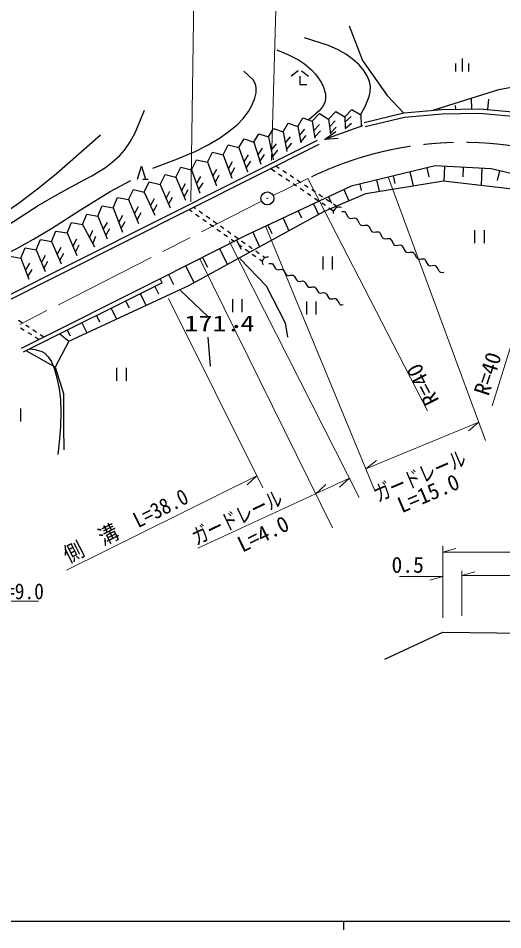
# Model space of a CAD drawing. Units: millimetres, scale not verified. Extents: x 40000 to 680000, y 20000 to 380000.
# Drawn here: x 230458 to 286387, y 204000 to 309102 of the extents above; entities that cross this region are included whole.
import ezdxf
from ezdxf.enums import TextEntityAlignment as Align

# ---------------------------------------------------------------- set-up
doc = ezdxf.new("R2010")
doc.units = ezdxf.units.MM
doc.header["$LTSCALE"] = 1000
doc.linetypes.add('CHAIN', pattern=[18.5, 12, -1.5, 3.5, -1.5])
for name, color, linetype, lineweight in [('M-BGD', 7, 'Continuous', 25), ('M-BMK', 2, 'CHAIN', 13), ('M-BMK-SRVR', 3, 'Continuous', 25), ('M-STR-HTXT', 7, 'Continuous', 13), ('M-TTL-BAND', 7, 'Continuous', 25)]:
    doc.layers.add(name, color=color, linetype=linetype, lineweight=lineweight)
doc.styles.add('ＭＳ ゴシック', font='')
doc.styles.get('ＭＳ ゴシック').set_extended_font_data('MS Gothic')

msp = doc.modelspace()

# ---------------------------------------------------------------- linework, layer by layer
at = {"layer": 'M-BGD'}
for p, q in [((268672, 308234), (270198, 304228)), ((270198, 304228), (273059, 300175)), ((280930, 303865), (280930, 302965)), ((281680, 304465), (281680, 302965)), ((282430, 303865), (282430, 302965)), ((262770, 303056), (261970, 302416)), ((263170, 303056), (263970, 302416)), ((262970, 302416), (262970, 301456)), ((285917, 300877), (292712, 302128)), ((262970, 301456), (263770, 301456)), ((278199, 298475), (285917, 300877)), ((273059, 300175), (274934, 298199)), ((282801, 298633), (282758, 299894)), ((284671, 298574), (284783, 299758)), ((268141, 297716), (268979, 298582)), ((268979, 298582), (270009, 297955)), ((274950, 298203), (279375, 298574)), ((279120, 298507), (279111, 298759)), ((279375, 298574), (283722, 298664)), ((280960, 298570), (280945, 299024)), ((283722, 298664), (289416, 298122)), ((262713, 296631), (263316, 297612)), ((263316, 297612), (264405, 297239)), ((264405, 297239), (265244, 298106)), ((265244, 298106), (266273, 297478)), ((266273, 297478), (267112, 298344)), ((266273, 297478), (266506, 295787)), ((267112, 298344), (268141, 297716)), ((268141, 297716), (268184, 296459)), ((268161, 297136), (268890, 297761)), ((270009, 297955), (270046, 296703)), ((270396, 297095), (274950, 298203)), ((270514, 296609), (275031, 297708)), ((275031, 297708), (279401, 298074)), ((279401, 298074), (283703, 298164)), ((283703, 298164), (289343, 297627)), ((259327, 295415), (259930, 296396)), ((259930, 296396), (261020, 296023)), ((261020, 296023), (261623, 297004)), ((261623, 297004), (262713, 296631)), ((262713, 296631), (263088, 294719)), ((264405, 297239), (264705, 295268)), ((264570, 296156), (265221, 296862)), ((270179, 296684), (265827, 295134)), ((266395, 296592), (267056, 297288)), ((266497, 295849), (267158, 296545)), ((268187, 296386), (268916, 297012)), ((257634, 294807), (258237, 295788)), ((258237, 295788), (259327, 295415)), ((259327, 295415), (259891, 292778)), ((261020, 296023), (261478, 293724)), ((261282, 294708), (261900, 295443)), ((262917, 295587), (263538, 296320)), ((263062, 294851), (263682, 295584)), ((264683, 295415), (265334, 296121)), ((265827, 295134), (267100, 296033)), ((214177, 269537), (264983, 295044)), ((214384, 269081), (265207, 294597)), ((254120, 293343), (254688, 294500)), ((254688, 294500), (255941, 294199)), ((255941, 294199), (256544, 295180)), ((256544, 295180), (257634, 294807)), ((257634, 294807), (258457, 292259)), ((259659, 293863), (260267, 294606)), ((261429, 293973), (262047, 294708)), ((267381, 295242), (265827, 295134)), ((252298, 292488), (252866, 293644)), ((252866, 293644), (254120, 293343)), ((254120, 293343), (255130, 290672)), ((255941, 294199), (256931, 291405)), ((256534, 292526), (257040, 293342)), ((258118, 293309), (258647, 294111)), ((258348, 292595), (258878, 293397)), ((259816, 293129), (260424, 293873)), ((250476, 291632), (251045, 292788)), ((251045, 292788), (252298, 292488)), ((252298, 292488), (253330, 289787)), ((254721, 291754), (255210, 292581)), ((256784, 291819), (257291, 292635)), ((244241, 290562), (244691, 292062)), ((244691, 292062), (245141, 290562)), ((248655, 290776), (249223, 291932)), ((249223, 291932), (250476, 291632)), ((250476, 291632), (251407, 288933)), ((252913, 290878), (253400, 291706)), ((254986, 291053), (255475, 291879)), ((260103, 291408), (259570, 291767)), ((260196, 292081), (260578, 291829)), ((260996, 291554), (261413, 291279)), ((278571, 292081), (268904, 289754)), ((275671, 291383), (276053, 289795)), ((277604, 291849), (277854, 290810)), ((285057, 291738), (278571, 292081)), ((279652, 292024), (279564, 290360)), ((281814, 291910), (281757, 290828)), ((283976, 291795), (283873, 289853)), ((298506, 288577), (285057, 291738)), ((286017, 291512), (285755, 290396)), ((244841, 290562), (245441, 290562)), ((245011, 289064), (245580, 290221)), ((245580, 290221), (246833, 289920)), ((246833, 289920), (247401, 291077)), ((247401, 291077), (248655, 290776)), ((248655, 290776), (249759, 288139)), ((251030, 290026), (251543, 290838)), ((251274, 289317), (251788, 290129)), ((253181, 290177), (253667, 291005)), ((260932, 290849), (260518, 291128)), ((261762, 290290), (261347, 290569)), ((261831, 291004), (262249, 290729)), ((262666, 290453), (263084, 290178)), ((270589, 288898), (279526, 290365)), ((271804, 290452), (272118, 289149)), ((273738, 290918), (273946, 290050)), ((279526, 290365), (290474, 289075)), ((243190, 288208), (243758, 289365)), ((243758, 289365), (245011, 289064)), ((245011, 289064), (246215, 286381)), ((246833, 289920), (247985, 287236)), ((247521, 288317), (247974, 289164)), ((249312, 289207), (249772, 290050)), ((249602, 288515), (250061, 289358)), ((268904, 289754), (256648, 284008)), ((262591, 289731), (262176, 290010)), ((263420, 289172), (263005, 289451)), ((263501, 289903), (263919, 289628)), ((264336, 289353), (264754, 289078)), ((268028, 289344), (268632, 288056)), ((269871, 289987), (270054, 289227)), ((241415, 287241), (241915, 288435)), ((241915, 288435), (243190, 288208)), ((243190, 288208), (244353, 285435)), ((245731, 287460), (246170, 288314)), ((247817, 287628), (248269, 288475)), ((264249, 288613), (263835, 288893)), ((265078, 288054), (264664, 288334)), ((265171, 288803), (265589, 288528)), ((265821, 286847), (270589, 288898)), ((266007, 288253), (266424, 287978)), ((266278, 288523), (266624, 287784)), ((239640, 286274), (240140, 287468)), ((240140, 287468), (241415, 287241)), ((241415, 287241), (242491, 284428)), ((243888, 286544), (244348, 287387)), ((246038, 286776), (246477, 287630)), ((250178, 287052), (250526, 286807)), ((250927, 287132), (250682, 287304)), ((264527, 287702), (265110, 286459)), ((265908, 287495), (265493, 287775)), ((266855, 286857), (266322, 287216)), ((266842, 287703), (267224, 287451)), ((237865, 285307), (238365, 286501)), ((238365, 286501), (239640, 286274)), ((239640, 286274), (240721, 283665)), ((242061, 285552), (242547, 286381)), ((244178, 285852), (244638, 286696)), ((250137, 278270), (265821, 286847)), ((250935, 286519), (251344, 286231)), ((251744, 286556), (251335, 286844)), ((251753, 285944), (252162, 285656)), ((252562, 285980), (252153, 286268)), ((261025, 286060), (261710, 284599)), ((262776, 286881), (263156, 286070)), ((267983, 286795), (267793, 286768)), ((268142, 286770), (267983, 286795)), ((268220, 286724), (268142, 286770)), ((268318, 286596), (268220, 286724)), ((268557, 286175), (268318, 286596)), ((268656, 286047), (268557, 286175)), ((268733, 286001), (268656, 286047)), ((268893, 285976), (268733, 286001)), ((269083, 286003), (268893, 285976)), ((269286, 286031), (269083, 286003)), ((269456, 286005), (269286, 286031)), ((269539, 285956), (269456, 286005)), ((269644, 285819), (269539, 285956)), ((236090, 284340), (236590, 285534)), ((236590, 285534), (237865, 285307)), ((237865, 285307), (239269, 282725)), ((240282, 284725), (240745, 285566)), ((240569, 284032), (241032, 284874)), ((242329, 284852), (242815, 285680)), ((252571, 285368), (252980, 285081)), ((253379, 285404), (252970, 285692)), ((254197, 284828), (253788, 285116)), ((259274, 285239), (259715, 284297)), ((269898, 285371), (269644, 285819)), ((270003, 285234), (269898, 285371)), ((270086, 285185), (270003, 285234)), ((270256, 285159), (270086, 285185)), ((270459, 285187), (270256, 285159)), ((270649, 285214), (270459, 285187)), ((270809, 285189), (270649, 285214)), ((270887, 285143), (270809, 285189)), ((270985, 285015), (270887, 285143)), ((271224, 284594), (270985, 285015)), ((234315, 283373), (234816, 284567)), ((234816, 284567), (236090, 284340)), ((236090, 284340), (237224, 281748)), ((238705, 283763), (239077, 284649)), ((239063, 283104), (239435, 283990)), ((256648, 284008), (246839, 279053)), ((253388, 284793), (253797, 284505)), ((254206, 284218), (254615, 283930)), ((255014, 284252), (254605, 284540)), ((255832, 283676), (255423, 283964)), ((257523, 284418), (258310, 282740)), ((271322, 284466), (271224, 284594)), ((271400, 284420), (271322, 284466)), ((271559, 284396), (271400, 284420)), ((271750, 284422), (271559, 284396)), ((271940, 284449), (271750, 284422)), ((272099, 284424), (271940, 284449)), ((272177, 284378), (272099, 284424)), ((272275, 284250), (272177, 284378)), ((272514, 283830), (272275, 284250)), ((272613, 283701), (272514, 283830)), ((283120, 284679), (283120, 283179)), ((284260, 283179), (284260, 284679)), ((232540, 282406), (233041, 283600)), ((233041, 283600), (234315, 283373)), ((234315, 283373), (235424, 280802)), ((236764, 282801), (237210, 283651)), ((237065, 282114), (237511, 282964)), ((255024, 283642), (255433, 283355)), ((255667, 283512), (256193, 282469)), ((255842, 283067), (256251, 282779)), ((256649, 283101), (256241, 283389)), ((257467, 282525), (257058, 282813)), ((272690, 283656), (272613, 283701)), ((272850, 283631), (272690, 283656)), ((273040, 283657), (272850, 283631)), ((273230, 283684), (273040, 283657)), ((273390, 283659), (273230, 283684)), ((273467, 283613), (273390, 283659)), ((273566, 283485), (273467, 283613)), ((273805, 283065), (273566, 283485)), ((273903, 282937), (273805, 283065)), ((273980, 282891), (273903, 282937)), ((274140, 282866), (273980, 282891)), ((274330, 282893), (274140, 282866)), ((274533, 282921), (274330, 282893)), ((274703, 282895), (274533, 282921)), ((274786, 282846), (274703, 282895)), ((274891, 282709), (274786, 282846)), ((230765, 281439), (231266, 282633)), ((231266, 282633), (232540, 282406)), ((232540, 282406), (233562, 279917)), ((233141, 280941), (233607, 281781)), ((234972, 281849), (235423, 282697)), ((235269, 281160), (235720, 282008)), ((253705, 282521), (254615, 280719)), ((256660, 282491), (257069, 282204)), ((257478, 281916), (257887, 281628)), ((258284, 281949), (257876, 282237)), ((275146, 282260), (274891, 282709)), ((275251, 282124), (275146, 282260)), ((275334, 282075), (275251, 282124)), ((275504, 282048), (275334, 282075)), ((275707, 282077), (275504, 282048)), ((275897, 282103), (275707, 282077)), ((276057, 282079), (275897, 282103)), ((276134, 282033), (276057, 282079)), ((276232, 281905), (276134, 282033)), ((276471, 281484), (276232, 281905)), ((229491, 281666), (230765, 281439)), ((230765, 281439), (231701, 279002)), ((231312, 280013), (231798, 280842)), ((233426, 280248), (233892, 281088)), ((251743, 281530), (252309, 280410)), ((256051, 281393), (259079, 278243)), ((258296, 281341), (258644, 281096)), ((258938, 281488), (258693, 281661)), ((259396, 280809), (259573, 280840)), ((259573, 280840), (259723, 280821)), ((259723, 280821), (259796, 280781)), ((259796, 280781), (259892, 280664)), ((259892, 280664), (260127, 280279)), ((265610, 281625), (265610, 280125)), ((266750, 280125), (266750, 281625)), ((276570, 281356), (276471, 281484)), ((276647, 281310), (276570, 281356)), ((276807, 281285), (276647, 281310)), ((276997, 281312), (276807, 281285)), ((277187, 281339), (276997, 281312)), ((277347, 281314), (277187, 281339)), ((277424, 281268), (277347, 281314)), ((277523, 281140), (277424, 281268)), ((277762, 280719), (277523, 281140)), ((277860, 280591), (277762, 280719)), ((231581, 279313), (232066, 280142)), ((249781, 280539), (250757, 278608)), ((260127, 280279), (260223, 280162)), ((260223, 280162), (260297, 280122)), ((260297, 280122), (260446, 280104)), ((260446, 280104), (260623, 280134)), ((260623, 280134), (260800, 280165)), ((260800, 280165), (260949, 280146)), ((260949, 280146), (261023, 280106)), ((261023, 280106), (261119, 279989)), ((261119, 279989), (261354, 279604)), ((261354, 279604), (261450, 279488)), ((277938, 280545), (277860, 280591)), ((278097, 280520), (277938, 280545)), ((278287, 280547), (278097, 280520)), ((278478, 280574), (278287, 280547)), ((278637, 280549), (278478, 280574)), ((278715, 280503), (278637, 280549)), ((278813, 280375), (278715, 280503)), ((279052, 279954), (278813, 280375)), ((279150, 279826), (279052, 279954)), ((279228, 279780), (279150, 279826)), ((279388, 279755), (279228, 279780)), ((279578, 279782), (279388, 279755)), ((246839, 279053), (230816, 271039)), ((247062, 278606), (231039, 270592)), ((247062, 278606), (246839, 279053)), ((247820, 279548), (248398, 278404)), ((261450, 279488), (261523, 279447)), ((261523, 279447), (261673, 279429)), ((261673, 279429), (261850, 279460)), ((261850, 279460), (262026, 279490)), ((262026, 279490), (262176, 279472)), ((262176, 279472), (262250, 279431)), ((262250, 279431), (262345, 279315)), ((262345, 279315), (262581, 278930)), ((262581, 278930), (262677, 278813)), ((262677, 278813), (262750, 278773)), ((262750, 278773), (262900, 278754)), ((262900, 278754), (263076, 278785)), ((263076, 278785), (263253, 278816)), ((263253, 278816), (263403, 278797)), ((263403, 278797), (263476, 278757)), ((263476, 278757), (263572, 278640)), ((263572, 278640), (263808, 278255)), ((236306, 271852), (250137, 278270)), ((246221, 278185), (246643, 277341)), ((249192, 277703), (252339, 274699)), ((259079, 278243), (261276, 273995)), ((263808, 278255), (263903, 278138)), ((263903, 278138), (263977, 278098)), ((263977, 278098), (264127, 278079)), ((264127, 278079), (264303, 278110)), ((264303, 278110), (264480, 278141)), ((264480, 278141), (264629, 278122)), ((264629, 278122), (264703, 278082)), ((264703, 278082), (264799, 277965)), ((264799, 277965), (265034, 277580)), ((265034, 277580), (265130, 277464)), ((242854, 276501), (243247, 275717)), ((244538, 277343), (245216, 275986)), ((255179, 276707), (255179, 275207)), ((256319, 275207), (256319, 276707)), ((263720, 276451), (263720, 274951)), ((264860, 274951), (264860, 276451)), ((265130, 277464), (265204, 277423)), ((265204, 277423), (265353, 277405)), ((265353, 277405), (265530, 277435)), ((265530, 277435), (265707, 277466)), ((265707, 277466), (265856, 277448)), ((265856, 277448), (265930, 277407)), ((265930, 277407), (266025, 277291)), ((266025, 277291), (266261, 276906)), ((266261, 276906), (266357, 276789)), ((266357, 276789), (266430, 276749)), ((266430, 276749), (266580, 276730)), ((266580, 276730), (266757, 276761)), ((266757, 276761), (266933, 276791)), ((266933, 276791), (267083, 276773)), ((267083, 276773), (267156, 276733)), ((267156, 276733), (267252, 276616)), ((267252, 276616), (267488, 276231)), ((241171, 275659), (241800, 274401)), ((267488, 276231), (267583, 276114)), ((267583, 276114), (267657, 276074)), ((267657, 276074), (267807, 276055)), ((267807, 276055), (267983, 276086)), ((239488, 274817), (239850, 274092)), ((230904, 273984), (230487, 274260)), ((230720, 273417), (231144, 273151)), ((231738, 273433), (231321, 273709)), ((237804, 273975), (238384, 272816)), ((261276, 273995), (261520, 272335)), ((231567, 272884), (231990, 272618)), ((232573, 272881), (232156, 273157)), ((232413, 272352), (232869, 272065)), ((233403, 272333), (232990, 272606)), ((235280, 272712), (236306, 271852)), ((236121, 273133), (236454, 272468)), ((252339, 272314), (252626, 268976)), ((236306, 271852), (234707, 268879)), ((234707, 268879), (231381, 270762)), ((234707, 268879), (235699, 265827)), ((241799, 268781), (241799, 267281)), ((242939, 267281), (242939, 268781)), ((235699, 265827), (235699, 261974)), ((230778, 262615), (230778, 264115)), ((235699, 261974), (235737, 259341)), ((272776, 235198), (279482, 238327)), ((279482, 238327), (303921, 238029))]:
    msp.add_line(p, q, dxfattribs=at)
for points in [[(269977, 297974), (270487, 298927), (270958, 300066), (271086, 300631), (271106, 301271), (270996, 301825), (270778, 302368), (270348, 303063), (269796, 303711), (268999, 304432), (268264, 304959), (267381, 305467), (266286, 305960), (263506, 306859)], [(260302, 305443), (261576, 304918), (262814, 304290), (263492, 303844), (264295, 303163), (264774, 302644), (265416, 301733), (265701, 301156), (265921, 300385), (265938, 299827), (265837, 299385), (265580, 298895), (265207, 298437), (263996, 297379)], [(245996, 291808), (248465, 292733), (250875, 293753), (252304, 294468), (253675, 295276), (254657, 295956), (255711, 296823), (256412, 297539), (257023, 298341), (257430, 299054), (257763, 299885), (257907, 300501), (257926, 301100), (257843, 301494), (257571, 301992), (256502, 302984)], [(225800, 282925), (229241, 285247), (232772, 287500), (235044, 288831), (237512, 290157), (238964, 290942), (240514, 291900), (241310, 292491), (242178, 293276), (242714, 293878), (243380, 294839), (243944, 295889), (244514, 297189), (245023, 298498)], [(217306, 281212), (220305, 282368), (223441, 283690), (225241, 284551), (227090, 285553), (228789, 286599), (230604, 287843), (232687, 289413), (234866, 291193), (239957, 295667)], [(223953, 279597), (227060, 280993), (230298, 282566), (232232, 283621), (234284, 284862), (237650, 287029), (241068, 289106), (243459, 290376)], [(231791, 270967), (232410, 270897), (233166, 270691), (233519, 270477), (233924, 270069), (234254, 269558), (234596, 268770), (234933, 267631), (235187, 266385), (235335, 265160), (235395, 263754), (235337, 261974), (235177, 260214), (235012, 258801)]]:
    msp.add_lwpolyline(points, dxfattribs=at)
for radius in [150, 90, 30]:
    msp.add_circle((255634, 273567), radius, dxfattribs=at)
for centre, radius, start, end in [((267529, 286621), 715, 70.28296, 184.18671), ((259260, 280940), 636, 82.83039, 206.54718)]:
    msp.add_arc(centre, radius, start, end, dxfattribs=at)
at = {"layer": 'M-BMK'}
for p, q in [((259891, 288660), (263904, 290619)), ((218619, 267680), (258548, 287991))]:
    msp.add_line(p, q, dxfattribs=at)
msp.add_arc((281745, 254638), 40160, 72.20742, 116.37442, dxfattribs=at)
at = {"layer": 'M-BMK-SRVR'}
for radius in [750, 30]:
    msp.add_circle((259217, 288331), radius, dxfattribs=at)
at = {"layer": 'M-STR-HTXT'}
for p, q in [((259680, 292701), (260514, 320896)), ((250798, 316962), (250371, 287933)), ((285149, 264413), (294017, 292878)), ((263904, 290619), (277710, 263841)), ((273207, 290711), (284411, 260397)), ((271654, 254544), (259048, 285054)), ((254800, 283394), (269823, 253857)), ((251471, 281274), (266745, 250353)), ((247820, 276804), (258698, 254973)), ((270586, 257129), (283628, 262515)), ((283628, 262515), (282418, 261535)), ((270586, 257129), (271796, 258110)), ((258017, 256340), (236023, 245462)), ((268697, 256072), (251194, 247990)), ((258017, 256340), (256867, 255289)), ((268697, 256072), (267536, 255033)), ((264807, 254276), (265950, 255334)), ((279473, 248259), (279473, 239973)), ((279473, 247544), (280973, 247964)), ((279473, 247544), (304270, 247544)), ((281679, 240212), (281679, 245398)), ((281679, 244861), (283179, 245281)), ((279473, 244742), (274466, 244742)), ((279473, 244742), (277973, 244322)), ((301767, 244861), (281679, 244861)), ((213412, 241878), (232806, 241878))]:
    msp.add_line(p, q, dxfattribs=at)
at = {"layer": 'M-TTL-BAND'}
for p, q in [((40000, 205000), (579000, 205000)), ((268000, 205000), (268000, 204000))]:
    msp.add_line(p, q, dxfattribs=at)

# ---------------------------------------------------------------- texts
at = {"layer": 'M-BGD', "style": 'ＭＳ ゴシック', "width": 1.3}
msp.add_text('171.4', height=1833, dxfattribs=at).set_placement((249628, 272455), align=Align.BOTTOM_LEFT)
at = {"layer": 'M-STR-HTXT', "style": 'ＭＳ ゴシック'}
for s, rotation, p in [('R=40', 72.1, (285269, 265298)), ('R=40', 117.2, (279568, 265294)), ('L=15.0', 23.1, (274930, 251507)), ('L=4.0', 25.8, (256559, 246972))]:
    msp.add_text(s, height=1833, rotation=rotation, dxfattribs=at).set_placement(p, align=Align.BOTTOM_LEFT)
for s, rotation, width, p in [('ガードレール', 23.1, 0.75, (272214, 252788)), ('側\u3000溝\u3000L=38.0', 26.7, 0.9, (236493, 245743)), ('ガードレール', 25.4, 0.75, (251251, 247805))]:
    msp.add_text(s, height=1833, rotation=rotation, dxfattribs=dict(at, width=width)).set_placement(p, align=Align.BOTTOM_LEFT)
msp.add_text('0.5', height=1833, dxfattribs=at).set_placement((273541, 244615), align=Align.BOTTOM_LEFT)
at = {"layer": 'M-STR-HTXT', "style": 'ＭＳ ゴシック', "width": 0.9}
msp.add_text('土管\u3000φ=300 L=9.0', height=1833, dxfattribs=at).set_placement((213745, 241558), align=Align.BOTTOM_LEFT)

doc.saveas('drawing.dxf')
